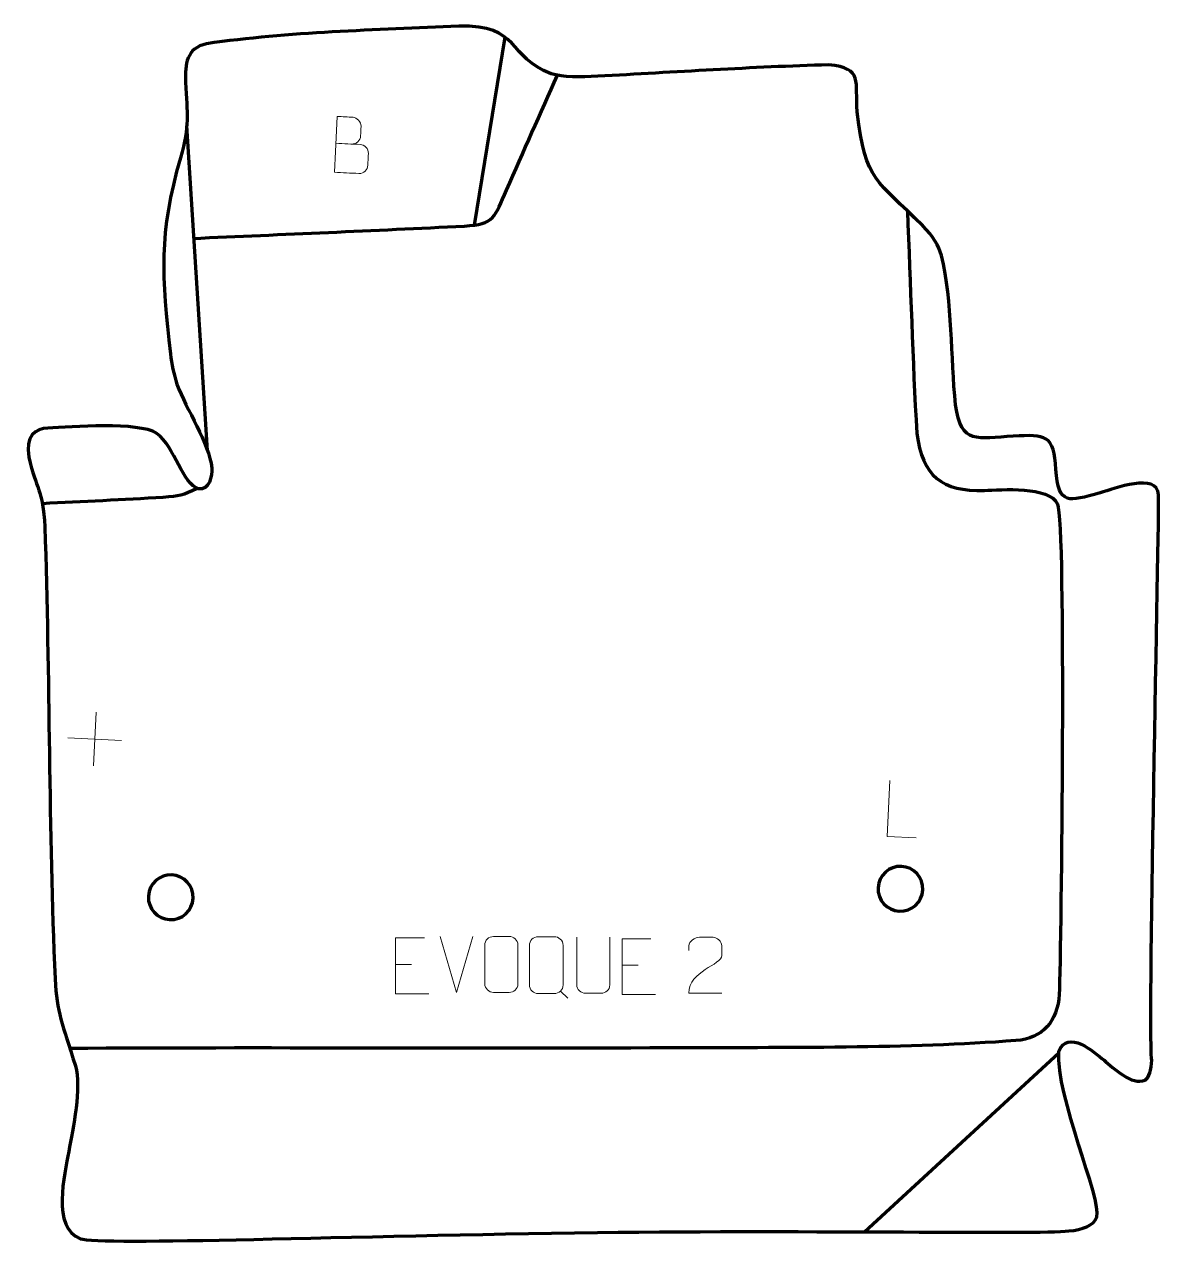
# Model space of a CAD drawing. Header units: millimetres. Extents: x 1034 to 1540, y 139 to 684.
import ezdxf

# ---------------------------------------------------------------- set-up
doc = ezdxf.new("R2010")
doc.units = ezdxf.units.MM
doc.header["$MEASUREMENT"] = 0
doc.layers.add('layer 2', color=7, linetype='Continuous')
doc.layers.add('layer 3', color=7, linetype='Continuous')

msp = doc.modelspace()

# ---------------------------------------------------------------- linework, layer by layer
at = {"layer": 'layer 2', "color": 142, "lineweight": 158}
for points in [[(1234.5988, 594.4836), (1234.5988, 594.4836), (1248.2252, 678.4447), (1248.2252, 678.4447)], [(1115.3506, 493.9696), (1115.3506, 493.9696), (1106.1458, 638.821), (1106.1458, 638.821)], [(1408.6481, 145.066), (1408.6481, 145.066), (1495.4046, 224.9877), (1495.4046, 224.9877)]]:
    msp.add_open_spline(points, degree=3, dxfattribs=at)
for points, knots in [([(1108.6207, 588.6235), (1149.1025, 590.4338), (1189.5661, 592.1293), (1230.0399, 594.1596), (1230.0399, 594.1596), (1243.6623, 594.8429), (1243.4755, 598.1128), (1248.8349, 610.2075), (1248.8349, 610.2075), (1256.4142, 627.3117), (1264.0034, 644.4035), (1271.5946, 661.5023)], [0, 0, 0, 0, 0.25, 0.25, 0.25, 0.25, 0.5, 0.5, 0.5, 0.5, 1, 1, 1, 1]), ([(1427.7862, 600.9802), (1429.2237, 567.9485), (1430.1026, 534.4188), (1432.022, 501.4757), (1432.022, 501.4757), (1434.451, 482.535), (1443.3451, 475.5041), (1462.1916, 476.1342), (1462.1916, 476.1342), (1469.5866, 476.3814), (1491.2903, 478.1096), (1494.7961, 469.9897), (1494.7961, 469.9897), (1498.6995, 460.9481), (1496.3479, 271.9519), (1495.6275, 251.0962), (1495.6275, 251.0962), (1494.8059, 239.2049), (1488.4103, 231.3978), (1476.1807, 230.4525), (1476.1807, 230.4525), (1428.3954, 226.7588), (1373.4894, 227.4516), (1321.4108, 227.1834), (1321.4108, 227.1834), (1230.2408, 226.7139), (1139.7357, 227.5159), (1053.946, 226.902)], [0, 0, 0, 0, 0.125, 0.125, 0.125, 0.125, 0.25, 0.25, 0.25, 0.25, 0.375, 0.375, 0.375, 0.375, 0.5, 0.5, 0.5, 0.5, 0.625, 0.625, 0.625, 0.625, 0.75, 0.75, 0.75, 0.75, 1, 1, 1, 1]), ([(1041.6739, 470.307), (1059.5664, 471.2671), (1077.7514, 472.0067), (1095.5932, 473.1519), (1095.5932, 473.1519), (1102.8777, 473.6195), (1104.2405, 474.087), (1110.7928, 477.0702)], [0, 0, 0, 0, 0.33333333, 0.33333333, 0.33333333, 0.33333333, 1, 1, 1, 1])]:
    msp.add_open_spline(points, degree=3, knots=knots, dxfattribs=at)
at = {"layer": 'layer 2', "color": 250, "lineweight": 9}
for points, knots in [([(1172.6355, 631.0933), (1176.2698, 630.9169), (1179.8527, 630.7427), (1183.4878, 630.5655), (1183.4878, 630.5655), (1185.46, 630.4523), (1187.297, 628.6248), (1187.1975, 626.5776), (1187.1975, 626.5776), (1187.1423, 625.4504), (1186.9941, 622.4046), (1186.9397, 621.277), (1186.9397, 621.277), (1186.8671, 619.4204), (1185.2289, 617.4838), (1182.911, 617.6135), (1182.911, 617.6135), (1179.2756, 617.7907), (1175.6405, 617.9674), (1172.0058, 618.1438), (1172.0058, 618.1438), (1172.4098, 626.4522), (1172.8138, 634.7602), (1173.2178, 643.0679), (1173.2178, 643.0679), (1175.5888, 642.9526), (1177.9601, 642.8373), (1180.3314, 642.722), (1180.3314, 642.722), (1182.0111, 642.658), (1184.0127, 640.6478), (1183.935, 638.6869), (1183.935, 638.6869), (1183.8343, 636.6232), (1183.8272, 636.4774), (1183.7272, 634.4134), (1183.7272, 634.4134), (1183.6441, 632.3488), (1181.7041, 630.635), (1179.6973, 630.7499)], [0, 0, 0, 0, 0.09090909, 0.09090909, 0.09090909, 0.09090909, 0.18181818, 0.18181818, 0.18181818, 0.18181818, 0.27272727, 0.27272727, 0.27272727, 0.27272727, 0.36363636, 0.36363636, 0.36363636, 0.36363636, 0.45454545, 0.45454545, 0.45454545, 0.45454545, 0.54545455, 0.54545455, 0.54545455, 0.54545455, 0.63636364, 0.63636364, 0.63636364, 0.63636364, 0.72727273, 0.72727273, 0.72727273, 0.72727273, 0.81818182, 0.81818182, 0.81818182, 0.81818182, 1, 1, 1, 1]), ([(1431.724, 320.9744), (1431.724, 320.9744), (1418.7901, 321.6034), (1418.7901, 321.6034), (1418.7901, 321.6034), (1418.7901, 321.6034), (1420.0022, 346.5275), (1420.0022, 346.5275)], [0, 0, 0, 0, 0.33333333, 0.33333333, 0.33333333, 0.33333333, 1, 1, 1, 1]), ([(1212.1791, 276.3238), (1212.1791, 276.3238), (1199.3052, 276.3238), (1199.3052, 276.3238), (1199.3052, 276.3238), (1199.3052, 276.3238), (1199.3052, 251.3702), (1199.3052, 251.3702), (1199.3052, 251.3702), (1199.3052, 251.3702), (1214.171, 251.3702), (1214.171, 251.3702)], [0, 0, 0, 0, 0.25, 0.25, 0.25, 0.25, 0.5, 0.5, 0.5, 0.5, 1, 1, 1, 1]), ([(1243.0307, 276.9206), (1245.3564, 276.9206), (1247.6825, 276.9206), (1250.0086, 276.9206), (1250.0086, 276.9206), (1251.9552, 276.9562), (1253.9466, 275.4646), (1253.9733, 273.027), (1253.9733, 273.027), (1253.9729, 267.2801), (1253.9729, 261.5328), (1253.9733, 255.7851), (1253.9733, 255.7851), (1253.8335, 253.4617), (1252.1563, 251.9821), (1250.0086, 251.9713), (1250.0086, 251.9713), (1247.6767, 251.9717), (1245.3448, 251.9717), (1243.0133, 251.9713), (1243.0133, 251.9713), (1241.0883, 251.8659), (1239.1162, 253.7504), (1239.1274, 255.7677), (1239.1274, 255.7677), (1239.1277, 261.5378), (1239.1277, 267.3075), (1239.1274, 273.0768), (1239.1274, 273.0768), (1239.1316, 275.2149), (1240.8783, 276.9341), (1243.0307, 276.9206)], [0, 0, 0, 0, 0.11111111, 0.11111111, 0.11111111, 0.11111111, 0.22222222, 0.22222222, 0.22222222, 0.22222222, 0.33333333, 0.33333333, 0.33333333, 0.33333333, 0.44444444, 0.44444444, 0.44444444, 0.44444444, 0.55555556, 0.55555556, 0.55555556, 0.55555556, 0.66666667, 0.66666667, 0.66666667, 0.66666667, 0.77777778, 0.77777778, 0.77777778, 0.77777778, 1, 1, 1, 1]), ([(1263.009, 276.8292), (1265.3768, 276.8292), (1267.7448, 276.8292), (1270.1128, 276.8292), (1270.1128, 276.8292), (1272.0946, 276.8654), (1274.1219, 275.3469), (1274.149, 272.8653), (1274.149, 272.8653), (1274.1487, 267.0147), (1274.1487, 261.1638), (1274.149, 255.3124), (1274.149, 255.3124), (1274.0068, 252.9471), (1272.2993, 251.4408), (1270.1128, 251.4298), (1270.1128, 251.4298), (1267.7388, 251.4303), (1265.365, 251.4303), (1262.9915, 251.4298), (1262.9915, 251.4298), (1261.0316, 251.3226), (1259.0238, 253.2411), (1259.0353, 255.2948), (1259.0353, 255.2948), (1259.0356, 261.1688), (1259.0356, 267.0426), (1259.0353, 272.916), (1259.0353, 272.916), (1259.0396, 275.0926), (1260.8178, 276.8429), (1263.009, 276.8292)], [0, 0, 0, 0, 0.11111111, 0.11111111, 0.11111111, 0.11111111, 0.22222222, 0.22222222, 0.22222222, 0.22222222, 0.33333333, 0.33333333, 0.33333333, 0.33333333, 0.44444444, 0.44444444, 0.44444444, 0.44444444, 0.55555556, 0.55555556, 0.55555556, 0.55555556, 0.66666667, 0.66666667, 0.66666667, 0.66666667, 0.77777778, 0.77777778, 0.77777778, 0.77777778, 1, 1, 1, 1]), ([(1294.9195, 276.5564), (1294.9191, 271.0169), (1295.0149, 260.8151), (1295.0153, 255.2747), (1295.0153, 255.2747), (1294.8755, 253.0352), (1293.1983, 251.609), (1291.0506, 251.5985), (1291.0506, 251.5985), (1288.7187, 251.5989), (1286.3868, 251.5989), (1284.0553, 251.5985), (1284.0553, 251.5985), (1282.1303, 251.497), (1280.1582, 253.3135), (1280.1694, 255.258), (1280.1694, 255.258), (1280.1697, 260.8199), (1280.2651, 270.9953), (1280.2647, 276.5564)], [0, 0, 0, 0, 0.16666667, 0.16666667, 0.16666667, 0.16666667, 0.33333333, 0.33333333, 0.33333333, 0.33333333, 0.5, 0.5, 0.5, 0.5, 0.66666667, 0.66666667, 0.66666667, 0.66666667, 1, 1, 1, 1]), ([(1313.2981, 275.9551), (1313.2981, 275.9551), (1300.4242, 275.9551), (1300.4242, 275.9551), (1300.4242, 275.9551), (1300.4242, 275.9551), (1300.4242, 251.0015), (1300.4242, 251.0015), (1300.4242, 251.0015), (1300.4242, 251.0015), (1315.29, 251.0015), (1315.29, 251.0015)], [0, 0, 0, 0, 0.25, 0.25, 0.25, 0.25, 0.5, 0.5, 0.5, 0.5, 1, 1, 1, 1]), ([(1344.9637, 251.5883), (1340.0493, 251.5886), (1335.1349, 251.5886), (1330.2208, 251.5883), (1330.2208, 251.5883), (1330.2208, 261.5206), (1344.8718, 264.1618), (1344.9637, 268.4721), (1344.9637, 268.4721), (1344.9634, 269.8962), (1344.9634, 271.3199), (1344.9637, 272.7432), (1344.9637, 272.7432), (1344.9468, 274.8203), (1342.824, 276.5451), (1341.153, 276.5624), (1341.153, 276.5624), (1339.0798, 276.562), (1337.0069, 276.562), (1334.9345, 276.5624), (1334.9345, 276.5624), (1333.1124, 276.5789), (1330.2877, 274.7868), (1330.2208, 272.6932), (1330.2208, 272.6932), (1330.2208, 272.6932), (1330.2208, 270.6384), (1330.2208, 270.6384)], [0, 0, 0, 0, 0.125, 0.125, 0.125, 0.125, 0.25, 0.25, 0.25, 0.25, 0.375, 0.375, 0.375, 0.375, 0.5, 0.5, 0.5, 0.5, 0.625, 0.625, 0.625, 0.625, 0.75, 0.75, 0.75, 0.75, 1, 1, 1, 1])]:
    msp.add_open_spline(points, degree=3, knots=knots, dxfattribs=at)
for points in [[(1065.5908, 377.0486), (1065.5908, 377.0486), (1064.4261, 353.099), (1064.4261, 353.099)], [(1053.0337, 365.6561), (1053.0337, 365.6561), (1076.9833, 364.4914), (1076.9833, 364.4914)], [(1226.5502, 251.9673), (1226.5502, 251.9673), (1219.2284, 276.9209), (1219.2284, 276.9209)], [(1233.8721, 276.9209), (1233.8721, 276.9209), (1226.5503, 251.9673), (1226.5503, 251.9673)], [(1199.3052, 264.4441), (1199.3052, 264.4441), (1206.4733, 264.4441), (1206.4733, 264.4441)], [(1300.4242, 264.0754), (1300.4242, 264.0754), (1307.5923, 264.0754), (1307.5923, 264.0754)], [(1272.9391, 252.5278), (1272.9391, 252.5278), (1276.1493, 249.3209), (1276.1493, 249.3209)]]:
    msp.add_open_spline(points, degree=3, dxfattribs=at)
at = {"layer": 'layer 2', "color": 142, "lineweight": 200}
for points in [[(1424.2045, 288.2359), (1418.6882, 288.5042), (1414.4338, 293.1935), (1414.7021, 298.7098), (1414.7021, 298.7098), (1414.9703, 304.2261), (1419.6596, 308.4806), (1425.176, 308.2123), (1425.176, 308.2123), (1430.6923, 307.944), (1434.9467, 303.2547), (1434.6785, 297.7384), (1434.6785, 297.7384), (1434.4102, 292.2221), (1429.7209, 287.9677), (1424.2045, 288.2359)], [(1098.4646, 284.4743), (1092.9482, 284.7425), (1088.6938, 289.4319), (1088.9621, 294.9482), (1088.9621, 294.9482), (1089.2303, 300.4645), (1093.9197, 304.7189), (1099.436, 304.4507), (1099.436, 304.4507), (1104.9523, 304.1824), (1109.2067, 299.493), (1108.9385, 293.9768), (1108.9385, 293.9768), (1108.6702, 288.4605), (1103.9809, 284.206), (1098.4646, 284.4743)]]:
    msp.add_open_spline(points, degree=3, knots=[0, 0, 0, 0, 0.2, 0.2, 0.2, 0.2, 0.4, 0.4, 0.4, 0.4, 0.6, 0.6, 0.6, 0.6, 1, 1, 1, 1], dxfattribs=at)
at = {"layer": 'layer 3', "color": 242, "lineweight": 158}
msp.add_open_spline([(1536.9786, 221.717), (1536.5862, 217.5155), (1535.8227, 213.7809), (1533.8773, 212.8439), (1533.8773, 212.8439), (1528.0824, 210.0528), (1519.8094, 218.3027), (1515.5941, 221.7063), (1515.5941, 221.7063), (1511.0189, 225.4007), (1499.4696, 235.639), (1495.4492, 225.7533), (1495.4492, 225.7533), (1493.9813, 205.6214), (1514.7874, 159.4167), (1512.3236, 151.6988), (1512.3236, 151.6988), (1511.0676, 147.7644), (1505.9586, 146.0402), (1499.8902, 145.4438), (1499.8902, 145.4438), (1484.5603, 143.9368), (1388.4469, 145.9823), (1289.487, 144.7431), (1289.487, 144.7431), (1179.8767, 143.3705), (1066.88, 138.9241), (1058.6195, 142.0002), (1058.6195, 142.0002), (1045.6724, 146.8214), (1051.538, 170.7679), (1053.4566, 180.9792), (1053.4566, 180.9792), (1055.285, 191.2677), (1059.2507, 209.4154), (1056.364, 219.2436), (1056.364, 219.2436), (1050.4761, 238.318), (1048.0014, 242.7147), (1047.3133, 257.9852), (1047.3133, 257.9852), (1044.3221, 324.4013), (1045.051, 392.8999), (1042.7166, 459.8988), (1042.7166, 459.8988), (1042.0011, 476.8717), (1038.832, 476.209), (1035.6728, 490.9379), (1035.6728, 490.9379), (1033.6376, 500.4268), (1038.7832, 503.6922), (1044.0473, 503.9515), (1044.0473, 503.9515), (1054.6709, 504.4755), (1084.3437, 506.8917), (1092.7664, 501.5779), (1092.7664, 501.5779), (1100.7427, 495.6236), (1104.3255, 478.6469), (1111.3957, 476.8801), (1111.3957, 476.8801), (1116.1687, 475.6874), (1117.5141, 482.8805), (1117.2265, 486.0964), (1117.2265, 486.0964), (1116.2414, 497.1118), (1105.8518, 512.361), (1101.7248, 523.4907), (1101.7248, 523.4907), (1100.2165, 528.1323), (1099.4561, 532.279), (1098.7989, 537.102), (1098.7989, 537.102), (1094.868, 571.4591), (1093.4486, 590.805), (1103.3111, 624.6688), (1103.3111, 624.6688), (1107.5279, 639.1478), (1106.2559, 643.7946), (1105.598, 658.3595), (1105.598, 658.3595), (1105.2758, 666.5549), (1105.8522, 673.5131), (1114.9701, 675.5515), (1114.9701, 675.5515), (1151.4758, 680.8718), (1190.5781, 681.6079), (1227.5222, 683.3992), (1227.5222, 683.3992), (1255.2062, 684.1677), (1249.1268, 669.4289), (1268.8393, 662.178), (1268.8393, 662.178), (1274.0389, 660.5395), (1281.8865, 660.5795), (1289.5624, 661.0011), (1289.5624, 661.0011), (1323.9474, 662.8899), (1358.332, 665.1104), (1392.7598, 666.1425), (1392.7598, 666.1425), (1408.3241, 664.4753), (1404.26, 658.9179), (1405.4367, 645.1348), (1405.4367, 645.1348), (1409.1526, 613.3601), (1413.9173, 615.2084), (1434.7483, 594.1742), (1434.7483, 594.1742), (1439.3268, 589.551), (1441.7416, 585.3291), (1443.032, 581.0156), (1443.032, 581.0156), (1448.1449, 560.0633), (1447.0182, 535.7646), (1449.3122, 514.3462), (1449.3122, 514.3462), (1451.6797, 496.2271), (1459.1072, 499.4772), (1475.0554, 500.3103), (1475.0554, 500.3103), (1489.5508, 501.1135), (1493.4007, 500.9388), (1494.003, 485.393), (1494.003, 485.393), (1495.4609, 469.2699), (1499.5735, 471.1271), (1513.8126, 475.0192), (1513.8126, 475.0192), (1520.3071, 476.7945), (1539.4087, 484.4303), (1539.9214, 474.125), (1539.9214, 474.125), (1540.3809, 464.8887), (1534.8481, 222.319), (1536.9786, 221.717)], degree=3, knots=[0, 0, 0, 0, 0.02857143, 0.02857143, 0.02857143, 0.02857143, 0.05714286, 0.05714286, 0.05714286, 0.05714286, 0.08571429, 0.08571429, 0.08571429, 0.08571429, 0.11428571, 0.11428571, 0.11428571, 0.11428571, 0.14285714, 0.14285714, 0.14285714, 0.14285714, 0.17142857, 0.17142857, 0.17142857, 0.17142857, 0.2, 0.2, 0.2, 0.2, 0.22857143, 0.22857143, 0.22857143, 0.22857143, 0.25714286, 0.25714286, 0.25714286, 0.25714286, 0.28571429, 0.28571429, 0.28571429, 0.28571429, 0.31428571, 0.31428571, 0.31428571, 0.31428571, 0.34285714, 0.34285714, 0.34285714, 0.34285714, 0.37142857, 0.37142857, 0.37142857, 0.37142857, 0.4, 0.4, 0.4, 0.4, 0.42857143, 0.42857143, 0.42857143, 0.42857143, 0.45714286, 0.45714286, 0.45714286, 0.45714286, 0.48571429, 0.48571429, 0.48571429, 0.48571429, 0.51428571, 0.51428571, 0.51428571, 0.51428571, 0.54285714, 0.54285714, 0.54285714, 0.54285714, 0.57142857, 0.57142857, 0.57142857, 0.57142857, 0.6, 0.6, 0.6, 0.6, 0.62857143, 0.62857143, 0.62857143, 0.62857143, 0.65714286, 0.65714286, 0.65714286, 0.65714286, 0.68571429, 0.68571429, 0.68571429, 0.68571429, 0.71428571, 0.71428571, 0.71428571, 0.71428571, 0.74285714, 0.74285714, 0.74285714, 0.74285714, 0.77142857, 0.77142857, 0.77142857, 0.77142857, 0.8, 0.8, 0.8, 0.8, 0.82857143, 0.82857143, 0.82857143, 0.82857143, 0.85714286, 0.85714286, 0.85714286, 0.85714286, 0.88571429, 0.88571429, 0.88571429, 0.88571429, 0.91428571, 0.91428571, 0.91428571, 0.91428571, 0.94285714, 0.94285714, 0.94285714, 0.94285714, 1, 1, 1, 1], dxfattribs=at)

doc.saveas('drawing.dxf')
